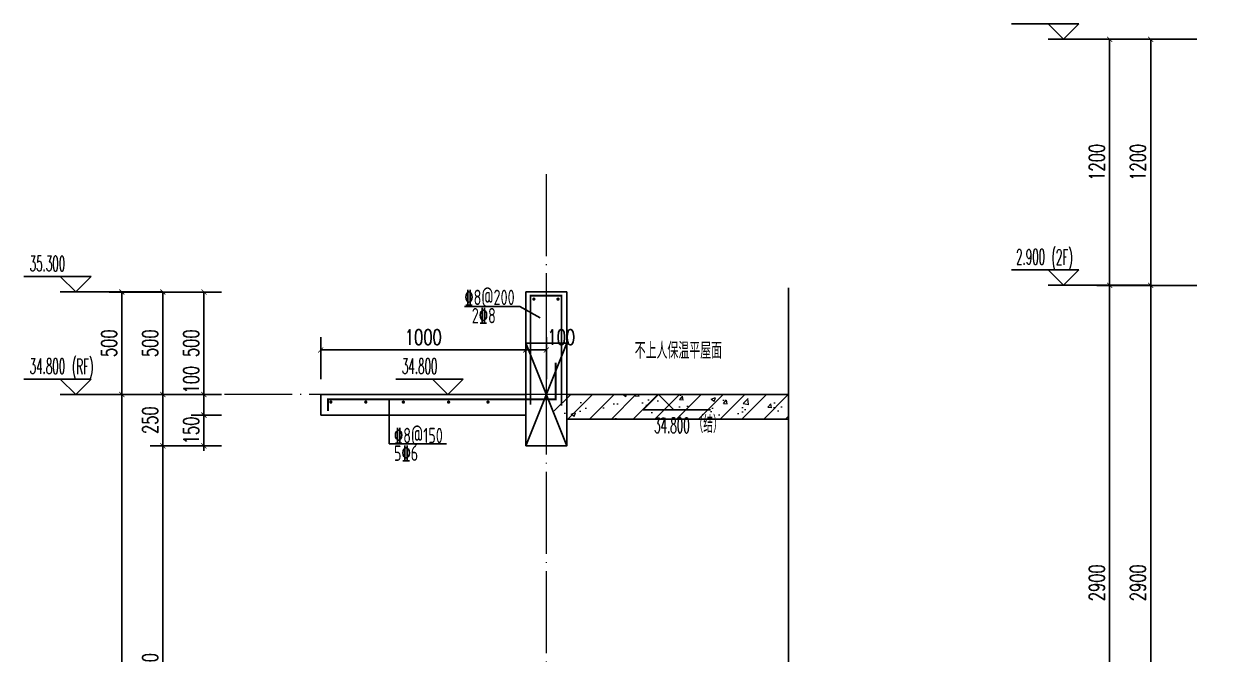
# Model space of a CAD drawing. Extents: x -461650 to 361314, y 245336 to 769729.
# Drawn here: x 349895 to 355688, y 673265 to 676339 of the extents above; entities that cross this region are included whole.
import ezdxf

# ---------------------------------------------------------------- set-up
doc = ezdxf.new("R2010")
doc.units = 0
doc.header["$LTSCALE"] = 1000
doc.linetypes.add('DOTE', pattern=[2.42, 2, -0.2, 0.02, -0.2])
doc.layers.get('0').update_dxf_attribs({"linetype": 'CONTINUOUS'})
doc.layers.get('DEFPOINTS').update_dxf_attribs({"linetype": 'CONTINUOUS'})
for name, color, linetype in [('DIM_ELEV', 3, 'CONTINUOUS'), ('DIM_SYMB', 3, 'CONTINUOUS'), ('PUB_DIM', 3, 'CONTINUOUS'), ('PUB_TEXT', 2, 'CONTINUOUS'), ('REIN', 6, 'CONTINUOUS'), ('S-大样-砼线', 7, 'CONTINUOUS'), ('S-引出线', 40, 'CONTINUOUS'), ('TEXT', 2, 'CONTINUOUS'), ('WALL', 5, 'CONTINUOUS')]:
    doc.layers.add(name, color=color, linetype=linetype)
doc.layers.add('DOTE', color=19, linetype='DOTE', lineweight=9)
doc.layers.add('PUB_HATCH', color=8, linetype='CONTINUOUS', lineweight=9)
doc.styles.add('_TCH_DIM', font='SIMPLEX.shx', dxfattribs={"width": 0.7, "bigfont": 'GBCBIG.shx'})
doc.styles.add('_TCH_DIM_T3', font='SIMPLEX', dxfattribs={"width": 0.705882, "bigfont": 'GBCBIG'})
doc.styles.add('TSSD_REIN', font='tssdeng.shx', dxfattribs={"width": 0.7, "height": 300, "bigfont": 'tssdchn.shx'})
doc.dimstyles.new('_TCH_ARCH&&25', dxfattribs={"dimtxt": 74.375, "dimasz": 25, "dimexe": 62.5, "dimexo": 75, "dimgap": 25, "dimtad": 1, "dimdec": 0, "dimzin": 0, "dimdsep": 46, "dimtxsty": '_TCH_DIM_T3', "dimblk": 'ARCHTICK', "dimcen": 0.09, "dimclrt": 7, "dimazin": 0, "dimtfac": 1, "dimtdec": 0, "dimtix": 1, "dimtmove": 2, "dimatfit": 3, "dimldrblk": 'ARCHTICK', "dimfxl": 0, "dimtolj": 1, "dimtzin": 0, "dimarcsym": 0})

# ---------------------------------------------------------------- blocks, each defined once
blk = doc.blocks.new('_ArchTick')
at = {"color": 0, "linetype": 'ByBlock', "const_width": 0.15}
blk.add_lwpolyline([(-0.5, -0.5), (0.5, 0.5)], dxfattribs=at)
blk = doc.blocks.new('*D469')
at = {"layer": 'DEFPOINTS', "color": 0}
for p in [(355388.2, 675063.5), (355688.2, 675063.5), (355688.2, 672163.5)]:
    blk.add_point(p, dxfattribs=at)
at = {"layer": 'PUB_DIM', "color": 0, "lineweight": -2}
for p, q in [((355613.2, 675063.5), (355325.7, 675063.5)), ((355388.2, 672163.5), (355388.2, 675063.5)), ((355613.2, 672163.5), (355325.7, 672163.5))]:
    blk.add_line(p, q, dxfattribs=at)
at = {"layer": 'PUB_DIM', "color": 0, "lineweight": -2, "xscale": 25, "yscale": 25, "zscale": 25}
for p, rotation in [((355388.2, 675063.5), 90), ((355388.2, 672163.5), 270)]:
    blk.add_blockref('_ArchTick', p, dxfattribs=dict(at, rotation=rotation))
at = {"layer": 'PUB_DIM', "color": 7, "insert": (355326, 673613.5), "char_height": 74.38, "attachment_point": 5, "rotation": 90, "style": '_TCH_DIM_T3'}
blk.add_mtext('\\A1;2900', dxfattribs=at)
blk = doc.blocks.new('*D470')
at = {"layer": 'DEFPOINTS', "color": 0}
for p in [(355388.2, 676263.5), (355688.2, 676263.5), (355688.2, 675063.5)]:
    blk.add_point(p, dxfattribs=at)
at = {"layer": 'PUB_DIM', "color": 0, "lineweight": -2}
for p, q in [((355613.2, 676263.5), (355325.7, 676263.5)), ((355388.2, 675063.5), (355388.2, 676263.5)), ((355613.2, 675063.5), (355325.7, 675063.5))]:
    blk.add_line(p, q, dxfattribs=at)
at = {"layer": 'PUB_DIM', "color": 0, "lineweight": -2, "xscale": 25, "yscale": 25, "zscale": 25}
for p, rotation in [((355388.2, 676263.5), 90), ((355388.2, 675063.5), 270)]:
    blk.add_blockref('_ArchTick', p, dxfattribs=dict(at, rotation=rotation))
at = {"layer": 'PUB_DIM', "color": 7, "insert": (355326, 675663.5), "char_height": 74.38, "attachment_point": 5, "rotation": 90, "style": '_TCH_DIM_T3'}
blk.add_mtext('\\A1;1200', dxfattribs=at)
blk = doc.blocks.new('*D472')
at = {"layer": 'DEFPOINTS', "color": 0}
for p in [(355188.2, 675063.5), (355688.2, 675063.5), (355688.2, 672163.5)]:
    blk.add_point(p, dxfattribs=at)
at = {"layer": 'PUB_DIM', "color": 0, "lineweight": -2}
for p, q in [((355613.2, 675063.5), (355125.7, 675063.5)), ((355188.2, 672163.5), (355188.2, 675063.5)), ((355613.2, 672163.5), (355125.7, 672163.5))]:
    blk.add_line(p, q, dxfattribs=at)
at = {"layer": 'PUB_DIM', "color": 0, "lineweight": -2, "xscale": 25, "yscale": 25, "zscale": 25}
for p, rotation in [((355188.2, 675063.5), 90), ((355188.2, 672163.5), 270)]:
    blk.add_blockref('_ArchTick', p, dxfattribs=dict(at, rotation=rotation))
at = {"layer": 'PUB_DIM', "color": 7, "insert": (355126, 673613.5), "char_height": 74.38, "attachment_point": 5, "rotation": 90, "style": '_TCH_DIM_T3'}
blk.add_mtext('\\A1;2900', dxfattribs=at)
blk = doc.blocks.new('*D473')
at = {"layer": 'DEFPOINTS', "color": 0}
for p in [(355188.2, 676263.5), (355688.2, 676263.5), (355688.2, 675063.5)]:
    blk.add_point(p, dxfattribs=at)
at = {"layer": 'PUB_DIM', "color": 0, "lineweight": -2}
for p, q in [((355613.2, 676263.5), (355125.7, 676263.5)), ((355188.2, 675063.5), (355188.2, 676263.5)), ((355613.2, 675063.5), (355125.7, 675063.5))]:
    blk.add_line(p, q, dxfattribs=at)
at = {"layer": 'PUB_DIM', "color": 0, "lineweight": -2, "xscale": 25, "yscale": 25, "zscale": 25}
for p, rotation in [((355188.2, 676263.5), 90), ((355188.2, 675063.5), 270)]:
    blk.add_blockref('_ArchTick', p, dxfattribs=dict(at, rotation=rotation))
at = {"layer": 'PUB_DIM', "color": 7, "insert": (355126, 675663.5), "char_height": 74.38, "attachment_point": 5, "rotation": 90, "style": '_TCH_DIM_T3'}
blk.add_mtext('\\A1;1200', dxfattribs=at)
blk = doc.blocks.new('*D487')
at = {"layer": 'DEFPOINTS', "color": 0}
for p in [(350773.1, 675031.1), (350934.4, 675031.1), (350934.4, 674531.1)]:
    blk.add_point(p, dxfattribs=at)
at = {"layer": 'PUB_DIM', "color": 0, "lineweight": -2}
for p, q in [((350859.4, 675031.1), (350710.6, 675031.1)), ((350773.1, 674531.1), (350773.1, 675031.1)), ((350859.4, 674531.1), (350710.6, 674531.1))]:
    blk.add_line(p, q, dxfattribs=at)
at = {"layer": 'PUB_DIM', "color": 0, "lineweight": -2, "xscale": 25, "yscale": 25, "zscale": 25}
for p, rotation in [((350773.1, 675031.1), 90), ((350773.1, 674531.1), 270)]:
    blk.add_blockref('_ArchTick', p, dxfattribs=dict(at, rotation=rotation))
at = {"layer": 'PUB_DIM', "color": 7, "insert": (350710.9, 674781.1), "char_height": 74.38, "attachment_point": 5, "rotation": 90, "style": '_TCH_DIM_T3'}
blk.add_mtext('\\A1;500', dxfattribs=at)
blk = doc.blocks.new('*D488')
at = {"layer": 'DEFPOINTS', "color": 0}
for p in [(350773.1, 674531.1), (350934.4, 674531.1), (350934.4, 674431.1)]:
    blk.add_point(p, dxfattribs=at)
at = {"layer": 'PUB_DIM', "color": 0, "lineweight": -2}
for p, q in [((350859.4, 674531.1), (350710.6, 674531.1)), ((350773.1, 674431.1), (350773.1, 674531.1)), ((350859.4, 674431.1), (350710.6, 674431.1))]:
    blk.add_line(p, q, dxfattribs=at)
at = {"layer": 'PUB_DIM', "color": 0, "lineweight": -2, "xscale": 25, "yscale": 25, "zscale": 25}
for p, rotation in [((350773.1, 674531.1), 90), ((350773.1, 674431.1), 270)]:
    blk.add_blockref('_ArchTick', p, dxfattribs=dict(at, rotation=rotation))
at = {"layer": 'PUB_DIM', "color": 7, "insert": (350710.9, 674603.5), "char_height": 74.38, "attachment_point": 5, "rotation": 90, "style": '_TCH_DIM_T3'}
blk.add_mtext('\\A1;100', dxfattribs=at)
blk = doc.blocks.new('*D489')
at = {"layer": 'DEFPOINTS', "color": 0}
for p in [(350773.1, 674431.1), (350934.4, 674431.1), (350934.4, 674281.1)]:
    blk.add_point(p, dxfattribs=at)
at = {"layer": 'PUB_DIM', "color": 0, "lineweight": -2}
for p, q in [((350859.4, 674431.1), (350710.6, 674431.1)), ((350773.1, 674431.1), (350773.1, 674456.1)), ((350773.1, 674281.1), (350773.1, 674431.1)), ((350859.4, 674281.1), (350710.6, 674281.1)), ((350773.1, 674281.1), (350773.1, 674256.1))]:
    blk.add_line(p, q, dxfattribs=at)
at = {"layer": 'PUB_DIM', "color": 0, "lineweight": -2, "xscale": 25, "yscale": 25, "zscale": 25}
for p, rotation in [((350773.1, 674431.1), 270), ((350773.1, 674281.1), 90)]:
    blk.add_blockref('_ArchTick', p, dxfattribs=dict(at, rotation=rotation))
at = {"layer": 'PUB_DIM', "color": 7, "insert": (350710.9, 674356.1), "char_height": 74.38, "attachment_point": 5, "rotation": 90, "style": '_TCH_DIM_T3'}
blk.add_mtext('\\A1;150', dxfattribs=at)
blk = doc.blocks.new('*D500')
at = {"layer": 'DEFPOINTS', "color": 0}
for p in [(352342.6, 674748.4), (351342.6, 674531.1), (352342.6, 674531.1)]:
    blk.add_point(p, dxfattribs=at)
at = {"layer": 'PUB_DIM', "color": 0, "lineweight": -2}
for p, q in [((351342.6, 674606.1), (351342.6, 674810.9)), ((352342.6, 674606.1), (352342.6, 674810.9)), ((351342.6, 674748.4), (352342.6, 674748.4))]:
    blk.add_line(p, q, dxfattribs=at)
at = {"layer": 'PUB_DIM', "color": 0, "lineweight": -2, "xscale": 25, "yscale": 25, "zscale": 25, "rotation": 180}
blk.add_blockref('_ArchTick', (351342.6, 674748.4), dxfattribs=at)
at = {"layer": 'PUB_DIM', "color": 0, "lineweight": -2, "xscale": 25, "yscale": 25, "zscale": 25}
blk.add_blockref('_ArchTick', (352342.6, 674748.4), dxfattribs=at)
at = {"layer": 'PUB_DIM', "color": 7, "insert": (351842.6, 674810.6), "char_height": 74.38, "attachment_point": 5, "style": '_TCH_DIM_T3'}
blk.add_mtext('\\A1;1000', dxfattribs=at)
blk = doc.blocks.new('*D501')
at = {"layer": 'DEFPOINTS', "color": 0}
for p in [(352442.6, 674748.4), (352342.6, 674531.1), (352442.6, 674531.1)]:
    blk.add_point(p, dxfattribs=at)
at = {"layer": 'PUB_DIM', "color": 0, "lineweight": -2}
for p, q in [((352342.6, 674606.1), (352342.6, 674810.9)), ((352442.6, 674606.1), (352442.6, 674810.9)), ((352342.6, 674748.4), (352442.6, 674748.4))]:
    blk.add_line(p, q, dxfattribs=at)
at = {"layer": 'PUB_DIM', "color": 0, "lineweight": -2, "xscale": 25, "yscale": 25, "zscale": 25, "rotation": 180}
blk.add_blockref('_ArchTick', (352342.6, 674748.4), dxfattribs=at)
at = {"layer": 'PUB_DIM', "color": 0, "lineweight": -2, "xscale": 25, "yscale": 25, "zscale": 25}
blk.add_blockref('_ArchTick', (352442.6, 674748.4), dxfattribs=at)
at = {"layer": 'PUB_DIM', "color": 7, "insert": (352515, 674810.6), "char_height": 74.38, "attachment_point": 5, "style": '_TCH_DIM_T3'}
blk.add_mtext('\\A1;100', dxfattribs=at)
blk = doc.blocks.new('*D505')
at = {"layer": 'DEFPOINTS', "color": 0}
for p in [(350573.1, 674281.1), (350873.1, 674281.1), (350873.1, 672081.1)]:
    blk.add_point(p, dxfattribs=at)
at = {"layer": 'PUB_DIM', "color": 0, "lineweight": -2}
for p, q in [((350798.1, 674281.1), (350510.6, 674281.1)), ((350573.1, 672081.1), (350573.1, 674281.1)), ((350798.1, 672081.1), (350510.6, 672081.1))]:
    blk.add_line(p, q, dxfattribs=at)
at = {"layer": 'PUB_DIM', "color": 0, "lineweight": -2, "xscale": 25, "yscale": 25, "zscale": 25}
for p, rotation in [((350573.1, 674281.1), 90), ((350573.1, 672081.1), 270)]:
    blk.add_blockref('_ArchTick', p, dxfattribs=dict(at, rotation=rotation))
at = {"layer": 'PUB_DIM', "color": 7, "insert": (350510.9, 673181.1), "char_height": 74.38, "attachment_point": 5, "rotation": 90, "style": '_TCH_DIM_T3'}
blk.add_mtext('\\A1;2200', dxfattribs=at)
blk = doc.blocks.new('*D506')
at = {"layer": 'DEFPOINTS', "color": 0}
for p in [(350573.1, 674531.1), (350873.1, 674531.1), (350873.1, 674281.1)]:
    blk.add_point(p, dxfattribs=at)
at = {"layer": 'PUB_DIM', "color": 0, "lineweight": -2}
for p, q in [((350798.1, 674531.1), (350510.6, 674531.1)), ((350573.1, 674281.1), (350573.1, 674531.1)), ((350798.1, 674281.1), (350510.6, 674281.1))]:
    blk.add_line(p, q, dxfattribs=at)
at = {"layer": 'PUB_DIM', "color": 0, "lineweight": -2, "xscale": 25, "yscale": 25, "zscale": 25}
for p, rotation in [((350573.1, 674531.1), 90), ((350573.1, 674281.1), 270)]:
    blk.add_blockref('_ArchTick', p, dxfattribs=dict(at, rotation=rotation))
at = {"layer": 'PUB_DIM', "color": 7, "insert": (350510.9, 674406.1), "char_height": 74.38, "attachment_point": 5, "rotation": 90, "style": '_TCH_DIM_T3'}
blk.add_mtext('\\A1;250', dxfattribs=at)
blk = doc.blocks.new('*D507')
at = {"layer": 'DEFPOINTS', "color": 0}
for p in [(350573.1, 675031.1), (350873.1, 675031.1), (350873.1, 674531.1)]:
    blk.add_point(p, dxfattribs=at)
at = {"layer": 'PUB_DIM', "color": 0, "lineweight": -2}
for p, q in [((350798.1, 675031.1), (350510.6, 675031.1)), ((350573.1, 674531.1), (350573.1, 675031.1)), ((350798.1, 674531.1), (350510.6, 674531.1))]:
    blk.add_line(p, q, dxfattribs=at)
at = {"layer": 'PUB_DIM', "color": 0, "lineweight": -2, "xscale": 25, "yscale": 25, "zscale": 25}
for p, rotation in [((350573.1, 675031.1), 90), ((350573.1, 674531.1), 270)]:
    blk.add_blockref('_ArchTick', p, dxfattribs=dict(at, rotation=rotation))
at = {"layer": 'PUB_DIM', "color": 7, "insert": (350510.9, 674781.1), "char_height": 74.38, "attachment_point": 5, "rotation": 90, "style": '_TCH_DIM_T3'}
blk.add_mtext('\\A1;500', dxfattribs=at)
blk = doc.blocks.new('*D508')
at = {"layer": 'DEFPOINTS', "color": 0}
for p in [(350373.1, 674531.1), (350873.1, 674531.1), (350873.1, 671631.1)]:
    blk.add_point(p, dxfattribs=at)
at = {"layer": 'PUB_DIM', "color": 0, "lineweight": -2}
for p, q in [((350798.1, 674531.1), (350310.6, 674531.1)), ((350373.1, 671631.1), (350373.1, 674531.1)), ((350798.1, 671631.1), (350310.6, 671631.1))]:
    blk.add_line(p, q, dxfattribs=at)
at = {"layer": 'PUB_DIM', "color": 0, "lineweight": -2, "xscale": 25, "yscale": 25, "zscale": 25}
for p, rotation in [((350373.1, 674531.1), 90), ((350373.1, 671631.1), 270)]:
    blk.add_blockref('_ArchTick', p, dxfattribs=dict(at, rotation=rotation))
at = {"layer": 'PUB_DIM', "color": 7, "insert": (350310.9, 673081.1), "char_height": 74.38, "attachment_point": 5, "rotation": 90, "style": '_TCH_DIM_T3'}
blk.add_mtext('\\A1;2900', dxfattribs=at)
blk = doc.blocks.new('*D509')
at = {"layer": 'DEFPOINTS', "color": 0}
for p in [(350373.1, 675031.1), (350873.1, 675031.1), (350873.1, 674531.1)]:
    blk.add_point(p, dxfattribs=at)
at = {"layer": 'PUB_DIM', "color": 0, "lineweight": -2}
for p, q in [((350798.1, 675031.1), (350310.6, 675031.1)), ((350373.1, 674531.1), (350373.1, 675031.1)), ((350798.1, 674531.1), (350310.6, 674531.1))]:
    blk.add_line(p, q, dxfattribs=at)
at = {"layer": 'PUB_DIM', "color": 0, "lineweight": -2, "xscale": 25, "yscale": 25, "zscale": 25}
for p, rotation in [((350373.1, 675031.1), 90), ((350373.1, 674531.1), 270)]:
    blk.add_blockref('_ArchTick', p, dxfattribs=dict(at, rotation=rotation))
at = {"layer": 'PUB_DIM', "color": 7, "insert": (350310.9, 674781.1), "char_height": 74.38, "attachment_point": 5, "rotation": 90, "style": '_TCH_DIM_T3'}
blk.add_mtext('\\A1;500', dxfattribs=at)
blk = doc.blocks.new('20210809.04171406')
at = {"layer": 'REIN', "const_width": 9}
for points in [[(88141.5, 66849.8), (88141.5, 67381), (88292.6, 67381), (88292.6, 66844.2)], [(87154.5, 66817.9), (87154.5, 66875.4), (88264.4, 66875.4), (88264.4, 67054)]]:
    blk.add_lwpolyline(points, dxfattribs=at)
at = {"layer": 'REIN', "const_width": 8}
for points in [[(88154.2, 67363.8, 1), (88162.2, 67363.8, 1)], [(88271.9, 67363.8, 1), (88279.9, 67363.8, 1)], [(87164.5, 66861.8, 1), (87172.5, 66861.8, 1)], [(87335, 66861.8, 1), (87343, 66861.8, 1)], [(87518, 66861.8, 1), (87526, 66861.8, 1)], [(87738.7, 66861.8, 1), (87746.7, 66861.8, 1)], [(87930.6, 66861.8, 1), (87938.6, 66861.8, 1)]]:
    blk.add_lwpolyline(points, format="xyb", close=True, dxfattribs=at)
at = {"layer": 'S-大样-砼线'}
for p, q in [((88119.3, 67148.6), (88319.3, 66648.6)), ((88319.3, 67148.6), (88119.3, 66648.6))]:
    blk.add_line(p, q, dxfattribs=at)
blk.add_lwpolyline([(88319.3, 67148.6), (88119.3, 67148.6), (88119.3, 66648.6), (88319.3, 66648.6)], close=True, dxfattribs=at)
at = {"layer": 'S-引出线'}
for p, q in [((87453.4, 66875.4), (87453.4, 66658.9)), ((87453.4, 66658.9), (87733.1, 66658.9))]:
    blk.add_line(p, q, dxfattribs=at)
blk.add_lwpolyline([(88189.2, 67273.1), (88090.4, 67328), (87819.4, 67328)], dxfattribs=at)
at = {"layer": 'TEXT', "style": 'TSSD_REIN', "width": 0.7}
for s, p in [('%%1328@200', (87819.5, 67334.8)), ('2%%1328', (87855.6, 67245.8)), ('%%1328@150', (87476.5, 66661.4)), ('5%%1326', (87476.5, 66575.2))]:
    blk.add_text(s, height=75, rotation=0, dxfattribs=at).set_placement(p)

msp = doc.modelspace()

# ---------------------------------------------------------------- hatches: boundary and pattern name
at = {"layer": 'PUB_HATCH'}
h = msp.add_hatch(dxfattribs=at)
h.set_pattern_fill('钢筋混凝土', color=256, scale=30, style=0)
h.set_pattern_definition([(45, (-737876.65, 828566.014), (-53.0330086, 53.0330086), []), (50, (-737876.65, 828566.01), (215.178055, -18.82564), [22.5, -247.5]), (355, (-737876.65, 828566.01), (-41.6254, 225.65764), [18, -198]), (100.4514, (-737858.72, 828564.45), (173.552815, 206.831863), [19.122057, -210.342634]), (46.1842, (-737876.65, 828626.01), (320.172315, -49.655704), [33.75, -371.25]), (96.6356, (-737849.97, 828621.88), (280.39881, 292.23536), [28.68309, -315.5139]), (351.1842, (-737876.65, 828626), (280.39858, 292.23558), [27, -297]), (21, (-737846.65, 828611.01), (179.072116, -120.785667), [22.5, -247.5]), (326, (-737846.65, 828611.01), (72.9946, 217.545014), [18, -198]), (71.4514, (-737831.72, 828600.95), (252.06679, 96.75915), [19.122057, -210.342634]), (37.5, (-737876.65, 828566.014), (3.6479566, 99.868156), [0, -195.6, 0, -201, 0, -198.75]), (7.5, (-737876.65, 828566.01), (78.920861, 118.323514), [0, -114.6, 0, -191.1, 0, -75.75]), (327.5, (-737943.55, 828566.014), (160.146731, -6.7664615), [0, -75, 0, -234, 0, -310.5]), (317.5, (-737973.55, 828566.01), (174.95585, 30.031495), [0, -97.5, 0, -155.4, 0, -220.5])])
h.paths.add_polyline_path([(353622.58, 674531.11), (352542.58, 674531.11), (352442.58, 674476.12), (352542.58, 674411.11), (353622.58, 674411.11)])

# ---------------------------------------------------------------- linework, layer by layer
at = {"layer": 'DIM_ELEV'}
for p, q in [((355038.16, 676338.96), (354710.16, 676338.96)), ((354963.16, 676263.96), (354888.16, 676338.96)), ((354963.16, 676263.96), (355038.16, 676338.96)), ((355388.16, 676263.96), (354888.16, 676263.96)), ((355038.16, 675138.93), (354710.16, 675138.93)), ((354963.16, 675063.93), (354888.16, 675138.93)), ((354963.16, 675063.93), (355038.16, 675138.93)), ((350223.1, 675106.12), (349895.1, 675106.12)), ((350148.1, 675031.12), (350073.1, 675106.12)), ((350148.1, 675031.12), (350223.1, 675106.12)), ((350573.1, 675031.12), (350073.1, 675031.12)), ((355388.16, 675063.93), (354888.16, 675063.93)), ((350223.1, 674606.12), (349895.1, 674606.12)), ((350148.1, 674531.12), (350073.1, 674606.12)), ((350148.1, 674531.12), (350223.1, 674606.12)), ((350573.1, 674531.12), (350073.1, 674531.12))]:
    msp.add_line(p, q, dxfattribs=at)
at = {"layer": 'DIM_ELEV', "color": 3}
for p, q in [((352037.37, 674606.12), (351709.37, 674606.12)), ((351962.37, 674531.12), (351887.37, 674606.12)), ((351962.37, 674531.12), (352037.37, 674606.12)), ((352989.3, 674531.12), (352914.3, 674456.12)), ((352989.3, 674531.12), (353064.3, 674456.12)), ((352914.3, 674456.12), (353242.3, 674456.12))]:
    msp.add_line(p, q, dxfattribs=at)
at = {"layer": 'DIM_SYMB'}
msp.add_lwpolyline([(353622.58, 675051.23), (353622.58, 672928.92), (353675.08, 672909.81), (353570.08, 672891.3), (353622.58, 672872.67), (353622.58, 670750.36)], dxfattribs=at)
at = {"layer": 'DOTE', "color": 1, "linetype": 'DOTE', "ltscale": 0.2}
for p, q in [((352442.58, 670850.36), (352442.58, 675631.12)), ((353622.58, 674531.12), (350873.1, 674531.12))]:
    msp.add_line(p, q, dxfattribs=at)
at = {"layer": 'REIN', "const_width": 9}
msp.add_lwpolyline([(352364.78, 674482.4), (352364.78, 675013.59), (352515.88, 675013.59), (352515.88, 674476.8)], dxfattribs=at)
at = {"layer": 'REIN', "const_width": 8}
for points in [[(352377.5, 674996.31, 1), (352385.5, 674996.31, 1)], [(352495.24, 674996.31, 1), (352503.24, 674996.31, 1)]]:
    msp.add_lwpolyline(points, format="xyb", close=True, dxfattribs=at)
at = {"layer": 'S-引出线'}
msp.add_lwpolyline([(352412.5, 674905.7), (352313.72, 674960.51), (352042.76, 674960.51)], dxfattribs=at)
at = {"layer": 'WALL'}
for p, q in [((352342.58, 675031.12), (352342.58, 674531.12)), ((352542.58, 675031.12), (352342.58, 675031.12)), ((352542.58, 675031.12), (352542.58, 674531.11)), ((351342.58, 674531.12), (352342.58, 674531.12)), ((351342.58, 674531.12), (351342.58, 674431.12)), ((353622.58, 674531.11), (352542.58, 674531.11)), ((353622.58, 674411.11), (353622.58, 674531.11)), ((351342.58, 674431.12), (352342.58, 674431.12)), ((352342.58, 674431.12), (352342.58, 674281.12)), ((353622.58, 674411.11), (352542.58, 674411.11)), ((352542.58, 674411.11), (352542.58, 674281.12)), ((352542.58, 674281.12), (352342.58, 674281.12))]:
    msp.add_line(p, q, dxfattribs=at)

# ---------------------------------------------------------------- block references
at = {"layer": 'REIN'}
msp.add_blockref('20210809.04171406', (264223.32, 607632.55), dxfattribs=at)

# ---------------------------------------------------------------- texts
at = {"layer": 'DIM_ELEV', "color": 7, "style": '_TCH_DIM'}
for s, height, width, p in [('（结）', 84.397, 0.7, (353160.24, 674343.59)), ('34.800', 74.375, 0.494118, (352967.74, 674343.59))]:
    msp.add_text(s, height=height, dxfattribs=dict(at, width=width)).set_placement(p)
at = {"layer": 'PUB_TEXT'}
for s, height, style, width, p in [('2.900', 74.375, '_TCH_DIM', 0.494118, (354732.06, 675165.18)), ('(2F)', 74.375, '_TCH_DIM', 0.494118, (354904.21, 675163.95)), ('35.300', 74.375, '_TCH_DIM', 0.494118, (349924, 675132.37)), ('不上人保温平屋面', 80, 'TSSD_REIN', 0.7, (352873.06, 674705.46)), ('(RF)', 74.375, '_TCH_DIM', 0.494118, (350129.4, 674631.14)), ('34.800', 74.375, '_TCH_DIM', 0.494118, (349924, 674632.37))]:
    msp.add_text(s, height=height, dxfattribs=dict(at, style=style, width=width)).set_placement(p)
at = {"layer": 'PUB_TEXT', "color": 3, "style": '_TCH_DIM', "width": 0.494118}
msp.add_text('34.800', height=74.375, dxfattribs=at).set_placement((351738.27, 674632.37))
at = {"layer": 'TEXT', "style": 'TSSD_REIN', "width": 0.7}
for s, p in [('%%1328@200', (352042.8, 674967.39)), ('2%%1328', (352078.89, 674878.37))]:
    msp.add_text(s, height=75, rotation=0, dxfattribs=at).set_placement(p)

# ---------------------------------------------------------------- dimensions: what is measured, and where the dimension line sits
at = {"layer": 'PUB_DIM'}
for p1, p2, distance, picture, middle in [((355688.16, 675063.45), (355688.16, 676263.49), 500, '*D473', (355125.97, 675663.47)), ((355688.16, 675063.45), (355688.16, 676263.49), 300, '*D470', (355325.97, 675663.47)), ((355688.16, 672163.45), (355688.16, 675063.45), 500, '*D472', (355125.97, 673613.45)), ((355688.16, 672163.45), (355688.16, 675063.45), 300, '*D469', (355325.97, 673613.45)), ((350873.1, 674531.12), (350873.1, 675031.12), 500, '*D509', (350310.91, 674781.12)), ((350873.1, 674531.12), (350873.1, 675031.12), 300, '*D507', (350510.91, 674781.12)), ((350934.37, 674531.12), (350934.37, 675031.12), 161.26, '*D487', (350710.91, 674781.12)), ((351342.58, 674531.12), (352342.58, 674531.12), 217.26, '*D500', (351842.58, 674810.56)), ((350873.1, 671631.12), (350873.1, 674531.12), 500, '*D508', (350310.91, 673081.12)), ((350873.1, 674281.12), (350873.1, 674531.12), 300, '*D506', (350510.91, 674406.12)), ((350934.37, 674281.12), (350934.37, 674431.12), 161.26, '*D489', (350710.91, 674356.12)), ((350873.1, 672081.12), (350873.1, 674281.12), 300, '*D505', (350510.91, 673181.12))]:
    dim = msp.add_aligned_dim(p1=p1, p2=p2, distance=distance, dimstyle='_TCH_ARCH&&25', dxfattribs=at)
    dim.commit()
    dim.dimension.update_dxf_attribs({"geometry": picture, "text_midpoint": middle})
for base, p1, p2, angle, picture, middle in [((352442.58, 674748.37), (352342.58, 674531.12), (352442.58, 674531.12), 360, '*D501', (352514.99, 674810.56)), ((350773.1, 674531.12), (350934.37, 674431.12), (350934.37, 674531.12), 90, '*D488', (350710.91, 674603.54))]:
    dim = msp.add_linear_dim(base=base, p1=p1, p2=p2, angle=angle, dimstyle='_TCH_ARCH&&25', dxfattribs=at)
    dim.commit()
    dim.dimension.update_dxf_attribs({"geometry": picture, "text_midpoint": middle, "dimtype": 161})

doc.saveas('drawing.dxf')
